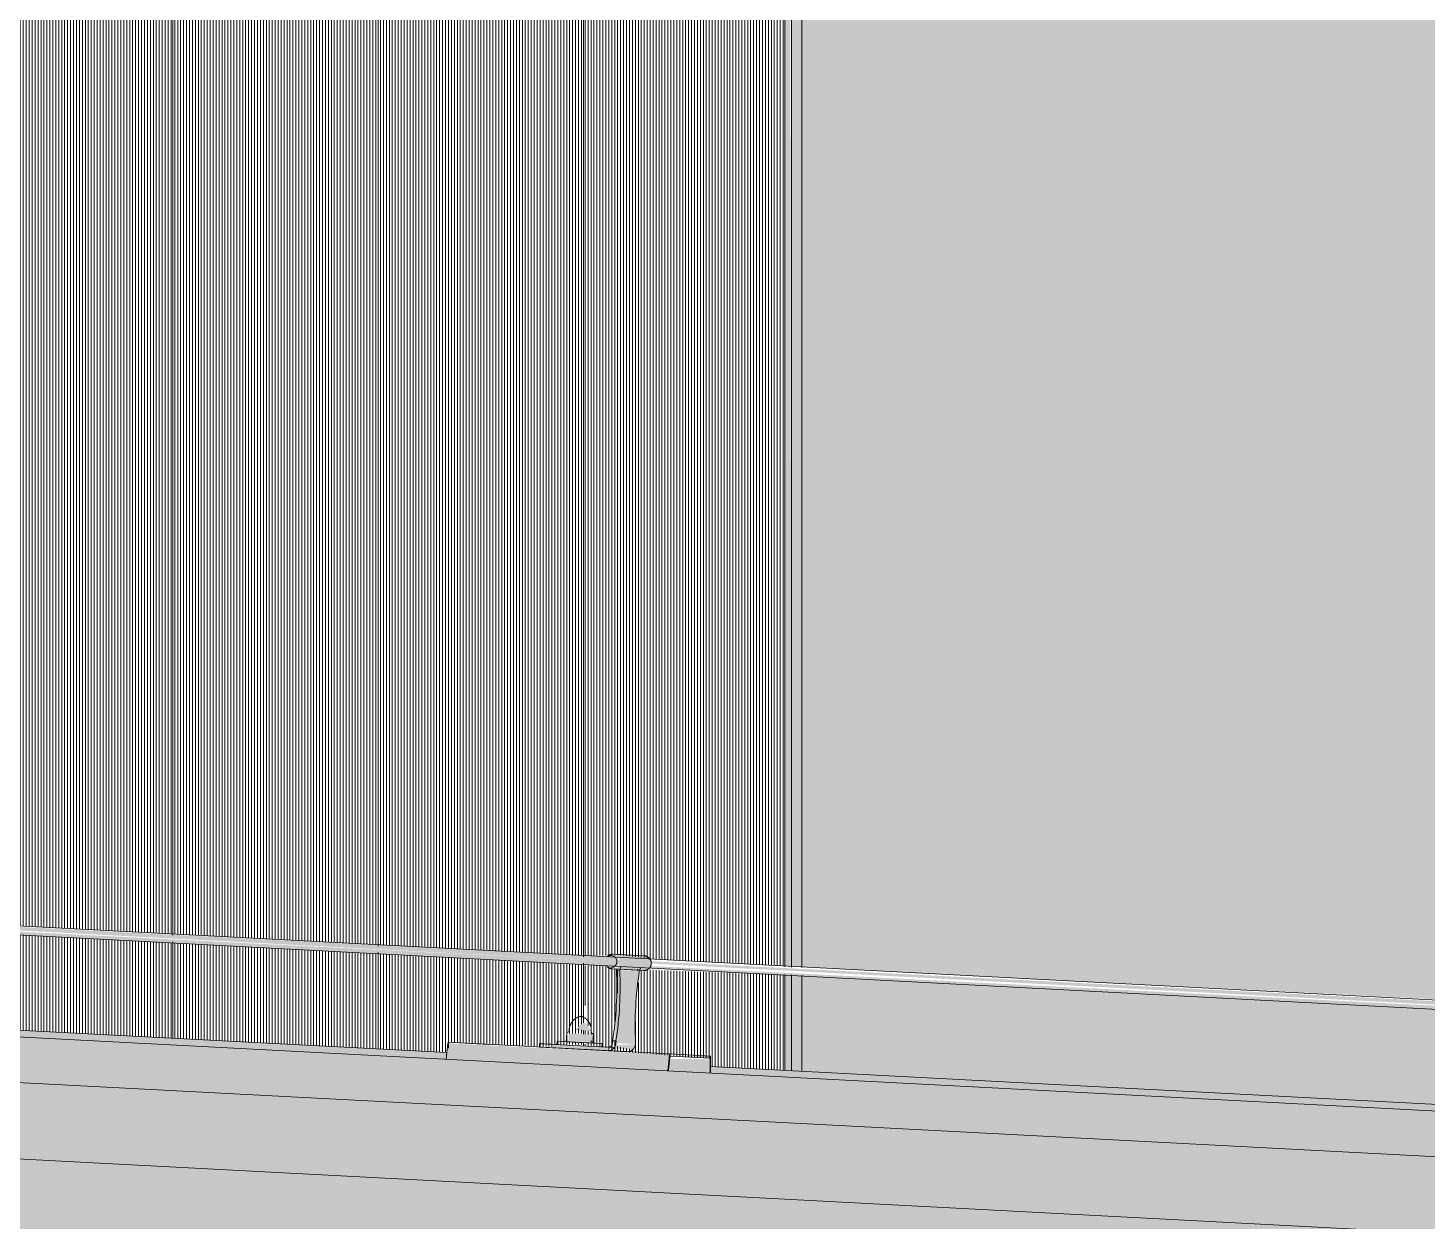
# Model space of a CAD drawing. Header units: metres. Extents: x -4613 to -4328, y -1 to 30.
# Drawn here: x -4521.418 to -4520.188, y 10.489 to 11.538 of the extents above; entities that cross this region are included whole.
import ezdxf

# ---------------------------------------------------------------- set-up
doc = ezdxf.new("R2010")
doc.units = ezdxf.units.M
for name, color, linetype, lineweight in [('A-GENM', 13, 'Continuous', 5), ('A-GLAZ-CURT', 52, 'Continuous', 5), ('A-GLAZ-CWMG', 51, 'Continuous', 5), ('A-ROOF', 132, 'Continuous', 5), ('A-ROOF-OTLN', 132, 'Continuous', 5), ('Q-SPCQ', 91, 'Continuous', 5)]:
    doc.layers.add(name, color=color, linetype=linetype, lineweight=lineweight)

# ---------------------------------------------------------------- blocks, each defined once
blk = doc.blocks.new('Generic Models 1 - Generic Models 1-392193-SOUTH WEST')
at = {"layer": 'A-GENM'}
h = blk.add_hatch(color=256, dxfattribs=at)
h.paths.add_polyline_path([(-4517.1507, 10.4415), (-4517.1507, 13.24), (-4520.488, 13.24), (-4520.7377, 12.9479), (-4520.7377, 10.7122), (-4519.6625, 10.6572), (-4519.6643, 10.6584), (-4519.6339, 10.6549), (-4519.6318, 10.6542), (-4518.4231, 10.5923), (-4518.425, 10.5935), (-4518.3945, 10.5899), (-4518.3924, 10.5893), (-4517.1842, 10.5276), (-4517.1856, 10.5285), (-4517.1552, 10.525), (-4517.1531, 10.5211), (-4517.1533, 10.5171), (-4517.1626, 10.5141), (-4517.1662, 10.4665), (-4517.1682, 10.4446), (-4517.1682, 10.4446), (-4517.1839, 10.4476), (-4517.1829, 10.4523), (-4517.184, 10.4523), (-4517.186, 10.4524), (-4517.1828, 10.4833), (-4517.1797, 10.5117), (-4517.182, 10.5153), (-4517.1889, 10.5177), (-4517.192, 10.5183), (-4518.3969, 10.5798), (-4518.402, 10.5791), (-4518.4056, 10.5315), (-4518.4069, 10.5104), (-4518.4076, 10.5095), (-4518.4233, 10.5125), (-4518.4223, 10.5172), (-4518.4234, 10.5173), (-4518.4254, 10.5174), (-4518.422, 10.5547), (-4518.4191, 10.5767), (-4518.4214, 10.5803), (-4518.4272, 10.582), (-4518.4313, 10.5833), (-4519.6363, 10.6448), (-4519.6414, 10.644), (-4519.645, 10.5964), (-4519.6463, 10.5754), (-4519.647, 10.5745), (-4519.6627, 10.5775), (-4519.6617, 10.5822), (-4519.6628, 10.5822), (-4519.6647, 10.5823), (-4519.6616, 10.6132), (-4519.6585, 10.6416), (-4519.6608, 10.6452), (-4519.6664, 10.6468), (-4519.6706, 10.6482), (-4520.7377, 10.7042), (-4520.7377, 10.6204), (-4519.8107, 10.5719), (-4519.8075, 10.5807), (-4519.5791, 10.5665), (-4519.5788, 10.5597), (-4518.5713, 10.5069), (-4518.5681, 10.5158), (-4518.3398, 10.5015), (-4518.3395, 10.4948), (-4517.3319, 10.4419), (-4517.3287, 10.4508), (-4517.1663, 10.4423)])
h.paths.add_polyline_path([(-4517.1903, 10.4437), (-4517.2386, 10.4471), (-4517.2385, 10.4492), (-4517.1902, 10.4464)])
h.paths.add_polyline_path([(-4517.2036, 10.4504), (-4517.225, 10.4515), (-4517.2246, 10.4589), (-4517.2032, 10.4578), (-4517.2036, 10.4505)])
h.paths.add_polyline_path([(-4517.2051, 10.461), (-4517.2172, 10.4637), (-4517.2084, 10.4665), (-4517.2059, 10.464)])
h.paths.add_polyline_path([(-4518.4297, 10.5086), (-4518.478, 10.512), (-4518.4779, 10.5141), (-4518.4296, 10.5114)])
h.paths.add_polyline_path([(-4518.443, 10.5153), (-4518.4644, 10.5164), (-4518.464, 10.5238), (-4518.4426, 10.5227), (-4518.443, 10.5154)])
h.paths.add_polyline_path([(-4518.4445, 10.526), (-4518.4566, 10.5286), (-4518.4478, 10.5315), (-4518.4453, 10.529)])
h.paths.add_polyline_path([(-4519.6691, 10.5736), (-4519.7174, 10.577), (-4519.7172, 10.5791), (-4519.669, 10.5763)])
h.paths.add_polyline_path([(-4519.6824, 10.5803), (-4519.7037, 10.5814), (-4519.7034, 10.5888), (-4519.682, 10.5877), (-4519.6824, 10.5804)])
h.paths.add_polyline_path([(-4519.6838, 10.5909), (-4519.696, 10.5936), (-4519.6872, 10.5964), (-4519.6847, 10.5939)])
blk = doc.blocks.new('Static Line_Sayfa_Metal Deck_Pan Mount - Up to 15 _ pitch - Max 2 Users-1848369-SOUTH WEST')
at = {"layer": 'Q-SPCQ'}
h = blk.add_hatch(color=256, dxfattribs=at)
h.paths.add_polyline_path([(-4517.1804, 10.5217), (-4517.1815, 10.5258), (-4518.3925, 10.5873), (-4518.3924, 10.5853), (-4517.1806, 10.5218)])
h.paths.add_polyline_path([(-4518.4198, 10.5867), (-4518.4209, 10.5908), (-4519.6318, 10.6522), (-4519.6318, 10.6502), (-4518.42, 10.5867)])
h.paths.add_polyline_path([(-4519.6592, 10.6517), (-4519.6602, 10.6557), (-4520.8712, 10.7172), (-4520.8712, 10.7152), (-4519.6594, 10.6517)])
h.paths.add_polyline_path([(-4520.8986, 10.7166), (-4520.8996, 10.7207), (-4522.1106, 10.7821), (-4522.1106, 10.7801), (-4520.8987, 10.7166)])
h.paths.add_polyline_path([(-4522.138, 10.7816), (-4522.1401, 10.7857), (-4523.35, 10.8471), (-4523.3499, 10.8451), (-4522.1381, 10.7816)])
h.paths.add_polyline_path([(-4523.3773, 10.8465), (-4523.3784, 10.8506), (-4524.5894, 10.912), (-4524.5893, 10.91), (-4523.3775, 10.8465)])
h.paths.add_polyline_path([(-4524.6167, 10.9115), (-4524.6178, 10.9155), (-4525.8288, 10.977), (-4525.8287, 10.975), (-4524.6169, 10.9115)])
h.paths.add_polyline_path([(-4525.8561, 10.9764), (-4525.8572, 10.9805), (-4527.0682, 11.0417), (-4527.0681, 11.0399), (-4525.8563, 10.9764)])
h.paths.add_polyline_path([(-4527.0955, 11.0414), (-4527.0966, 11.0454), (-4528.3076, 11.1067), (-4528.3075, 11.1049), (-4527.0957, 11.0414)])
h.paths.add_polyline_path([(-4528.3349, 11.1063), (-4528.3359, 11.1104), (-4529.5469, 11.1718), (-4529.5469, 11.1698), (-4528.3351, 11.1063)])
h.paths.add_polyline_path([(-4529.5743, 11.1713), (-4529.5753, 11.1753), (-4530.7863, 11.2368), (-4530.7863, 11.2348), (-4529.5744, 11.1713)])
h = blk.add_hatch(color=256, dxfattribs=at)
h.paths.add_polyline_path([(-4517.1819, 10.5178), (-4517.1805, 10.5207), (-4517.1806, 10.5218), (-4518.3927, 10.5832), (-4518.3927, 10.5813), (-4517.1862, 10.518)])
h.paths.add_polyline_path([(-4518.4213, 10.5828), (-4518.4199, 10.5857), (-4518.42, 10.5867), (-4519.6321, 10.6481), (-4519.6321, 10.6462), (-4518.4256, 10.583)])
h.paths.add_polyline_path([(-4519.6607, 10.6477), (-4519.6592, 10.6506), (-4519.6594, 10.6517), (-4520.8715, 10.713), (-4520.8715, 10.7112), (-4519.665, 10.648)])
h.paths.add_polyline_path([(-4520.9, 10.7127), (-4520.8986, 10.7156), (-4520.8987, 10.7166), (-4522.1108, 10.7778), (-4522.1109, 10.7761), (-4520.9044, 10.7129)])
h.paths.add_polyline_path([(-4522.1394, 10.7776), (-4522.138, 10.7805), (-4522.1401, 10.7817), (-4523.3502, 10.8431), (-4523.3503, 10.8411), (-4522.1401, 10.7777)])
h.paths.add_polyline_path([(-4523.3788, 10.8426), (-4523.3774, 10.8455), (-4523.3775, 10.8465), (-4524.5896, 10.908), (-4524.5897, 10.906), (-4523.3832, 10.8428)])
h.paths.add_polyline_path([(-4524.6182, 10.9075), (-4524.6168, 10.9109), (-4524.6169, 10.9115), (-4525.829, 10.973), (-4525.829, 10.971), (-4524.6226, 10.9078)])
h.paths.add_polyline_path([(-4525.8576, 10.9725), (-4525.8562, 10.9758), (-4525.8563, 10.9764), (-4527.0684, 11.0379), (-4527.0684, 11.0359), (-4525.8619, 10.9727)])
h.paths.add_polyline_path([(-4527.097, 11.0374), (-4527.0955, 11.0406), (-4527.0957, 11.0414), (-4528.3078, 11.1029), (-4528.3078, 11.1009), (-4527.1013, 11.0377)])
h.paths.add_polyline_path([(-4528.3364, 11.1024), (-4528.3349, 11.1055), (-4528.3351, 11.1063), (-4529.5471, 11.1679), (-4529.5472, 11.1659), (-4528.3407, 11.1026)])
h.paths.add_polyline_path([(-4529.5758, 11.1673), (-4529.5743, 11.1703), (-4529.5744, 11.1713), (-4530.7865, 11.2328), (-4530.7866, 11.2308), (-4529.5801, 11.1676)])
h = blk.add_hatch(color=256, dxfattribs=at)
h.paths.add_polyline_path([(-4520.9022, 10.7116), (-4520.9044, 10.7129), (-4520.9044, 10.7117)])
h.paths.add_polyline_path([(-4520.8996, 10.7207), (-4520.9052, 10.7222), (-4520.9037, 10.7209)])
for points in [[(-4520.8772, 10.709), (-4520.8715, 10.7119), (-4520.8712, 10.7184), (-4520.8765, 10.722), (-4520.9037, 10.7234), (-4520.8984, 10.7198), (-4520.8987, 10.7134), (-4520.9012, 10.7102), (-4520.8795, 10.7091)], [(-4520.9012, 10.6471), (-4520.8979, 10.6827), (-4520.8983, 10.7091), (-4520.9009, 10.7082), (-4520.9013, 10.6736), (-4520.9022, 10.6472)], [(-4520.8841, 10.6442), (-4520.8827, 10.6932), (-4520.8807, 10.7093), (-4520.8979, 10.7093), (-4520.8993, 10.6621), (-4520.901, 10.6451)], [(-4520.8807, 10.7093), (-4520.8827, 10.7105), (-4520.8827, 10.7094)], [(-4520.9232, 10.6559), (-4520.9268, 10.6616), (-4520.9294, 10.6633), (-4520.9345, 10.6599), (-4520.9346, 10.6589), (-4520.9392, 10.6567), (-4520.9298, 10.6562)], [(-4520.8556, 10.6207), (-4520.8541, 10.6349), (-4521.0491, 10.6451), (-4521.0507, 10.6309), (-4520.8722, 10.6216)], [(-4520.9218, 10.6452), (-4520.9214, 10.6526), (-4520.9427, 10.6537), (-4520.9431, 10.6463), (-4520.924, 10.6453)], [(-4520.9085, 10.6385), (-4520.9084, 10.6415), (-4520.9566, 10.644), (-4520.9568, 10.641)], [(-4520.8864, 10.6394), (-4520.8841, 10.6442), (-4520.9016, 10.6434), (-4520.9036, 10.6403)], [(-4520.8541, 10.6349), (-4520.8539, 10.6356), (-4520.8743, 10.636)], [(-4520.8187, 10.6318), (-4520.8182, 10.6338), (-4520.8536, 10.6336)], [(-4520.8185, 10.6188), (-4520.8185, 10.631), (-4520.8545, 10.6313), (-4520.8541, 10.6206), (-4520.8185, 10.6188)], [(-4520.8185, 10.631), (-4520.8205, 10.6318), (-4520.8185, 10.631)]]:
    blk.add_hatch(color=256, dxfattribs=at).paths.add_polyline_path(points)
for p, q in [((-4517.1719, 10.5253), (-4530.8055, 11.2398)), ((-4530.806, 11.2318), (-4517.1723, 10.5173)), ((-4520.8765, 10.722), (-4520.9037, 10.7234)), ((-4520.9044, 10.7104), (-4520.8772, 10.709)), ((-4520.9008, 10.7104), (-4520.9009, 10.7092)), ((-4520.9009, 10.7092), (-4520.898, 10.7091)), ((-4520.898, 10.7091), (-4520.8979, 10.7102)), ((-4520.8979, 10.7102), (-4520.8966, 10.7122)), ((-4520.8807, 10.7093), (-4520.8979, 10.7102)), ((-4520.8807, 10.7093), (-4520.8808, 10.7082)), ((-4520.8795, 10.7113), (-4520.8807, 10.7093)), ((-4520.9424, 10.6569), (-4520.9424, 10.6559)), ((-4521.0507, 10.6309), (-4521.0491, 10.6451)), ((-4520.8538, 10.6357), (-4521.0489, 10.6459)), ((-4521.0489, 10.6459), (-4521.0133, 10.644)), ((-4520.9684, 10.6447), (-4520.9685, 10.6417)), ((-4520.9566, 10.644), (-4520.9684, 10.6447)), ((-4520.9573, 10.6441), (-4520.968, 10.6446)), ((-4520.9531, 10.6469), (-4520.9533, 10.6439)), ((-4520.9531, 10.6469), (-4520.9139, 10.6448)), ((-4520.9526, 10.6468), (-4520.9439, 10.6464)), ((-4520.9446, 10.6538), (-4520.945, 10.6464)), ((-4520.945, 10.6464), (-4520.9218, 10.6452)), ((-4520.9429, 10.6552), (-4520.9441, 10.6545)), ((-4520.9231, 10.6549), (-4520.923, 10.6559)), ((-4520.9215, 10.6534), (-4520.9227, 10.6541)), ((-4520.9215, 10.6452), (-4520.9211, 10.6526)), ((-4520.9209, 10.6452), (-4520.9134, 10.6448)), ((-4520.9136, 10.6418), (-4520.9134, 10.6448)), ((-4520.9041, 10.6473), (-4520.9042, 10.6453)), ((-4520.9012, 10.6471), (-4520.9041, 10.6473)), ((-4520.9013, 10.6451), (-4520.9012, 10.6471)), ((-4520.884, 10.6462), (-4520.8841, 10.6442)), ((-4520.9685, 10.6417), (-4520.9568, 10.641)), ((-4520.9575, 10.6411), (-4520.9682, 10.6416)), ((-4520.9568, 10.641), (-4520.9085, 10.6385)), ((-4520.9084, 10.6415), (-4520.9566, 10.644)), ((-4520.9085, 10.6385), (-4520.8913, 10.6376)), ((-4520.8913, 10.6376), (-4520.9085, 10.6385)), ((-4520.9084, 10.6415), (-4520.9028, 10.6412)), ((-4520.8541, 10.6349), (-4520.8556, 10.6207)), ((-4520.8552, 10.6207), (-4520.8539, 10.6329)), ((-4520.8182, 10.6338), (-4520.8538, 10.6357)), ((-4520.8536, 10.6336), (-4520.8187, 10.6318)), ((-4520.818, 10.6188), (-4520.8181, 10.633)), ((-4520.8185, 10.631), (-4520.8185, 10.6188))]:
    blk.add_line(p, q, dxfattribs=at)
at = {"layer": 'Q-SPCQ', "flags": 128}
for points in [[(-4520.9037, 10.7234), (-4520.904, 10.7234), (-4520.9043, 10.7234), (-4520.9045, 10.7234), (-4520.9048, 10.7234), (-4520.9051, 10.7233), (-4520.9053, 10.7233), (-4520.9056, 10.7232), (-4520.9059, 10.7231), (-4520.9061, 10.7231), (-4520.9064, 10.723), (-4520.9066, 10.7229), (-4520.9069, 10.7228), (-4520.9071, 10.7226), (-4520.9074, 10.7225), (-4520.9076, 10.7224), (-4520.9078, 10.7222), (-4520.908, 10.7221), (-4520.9082, 10.7219), (-4520.9084, 10.7218), (-4520.9086, 10.7216)], [(-4520.8772, 10.709), (-4520.8769, 10.709), (-4520.8766, 10.709), (-4520.8763, 10.709), (-4520.8761, 10.709), (-4520.8758, 10.709), (-4520.8755, 10.7091), (-4520.8753, 10.7091), (-4520.875, 10.7092), (-4520.8748, 10.7093), (-4520.8745, 10.7094), (-4520.8742, 10.7095), (-4520.874, 10.7096), (-4520.8738, 10.7097), (-4520.8735, 10.7098), (-4520.8733, 10.71), (-4520.8731, 10.7101), (-4520.8729, 10.7103), (-4520.8727, 10.7104), (-4520.8725, 10.7106), (-4520.8723, 10.7108), (-4520.8721, 10.711), (-4520.8719, 10.7111), (-4520.8717, 10.7113), (-4520.8716, 10.7115), (-4520.8714, 10.7118), (-4520.8713, 10.712), (-4520.8711, 10.7122), (-4520.871, 10.7124), (-4520.8709, 10.7126), (-4520.8708, 10.7129), (-4520.8707, 10.7131), (-4520.8706, 10.7133), (-4520.8705, 10.7136), (-4520.8705, 10.7138), (-4520.8704, 10.7141), (-4520.8703, 10.7143), (-4520.8703, 10.7146), (-4520.8703, 10.7148), (-4520.8703, 10.7151), (-4520.8702, 10.7153), (-4520.8702, 10.7156), (-4520.8703, 10.7158), (-4520.8703, 10.7161), (-4520.8703, 10.7163), (-4520.8703, 10.7166), (-4520.8704, 10.7168), (-4520.8704, 10.717), (-4520.8705, 10.7173), (-4520.8706, 10.7175), (-4520.8707, 10.7178), (-4520.8708, 10.718), (-4520.8709, 10.7182), (-4520.871, 10.7185), (-4520.8711, 10.7187), (-4520.8712, 10.7189), (-4520.8714, 10.7191), (-4520.8715, 10.7193), (-4520.8717, 10.7195), (-4520.8719, 10.7197), (-4520.8721, 10.7199), (-4520.8722, 10.7201), (-4520.8724, 10.7203), (-4520.8726, 10.7205), (-4520.8728, 10.7206), (-4520.8731, 10.7208), (-4520.8733, 10.7209), (-4520.8735, 10.7211), (-4520.8737, 10.7212), (-4520.874, 10.7213), (-4520.8742, 10.7214), (-4520.8745, 10.7215), (-4520.8747, 10.7216), (-4520.875, 10.7217), (-4520.8753, 10.7218), (-4520.8755, 10.7218), (-4520.8758, 10.7219), (-4520.8761, 10.7219), (-4520.8763, 10.7219), (-4520.8765, 10.722)], [(-4520.909, 10.7126), (-4520.9088, 10.7124), (-4520.9086, 10.7122), (-4520.9085, 10.7121), (-4520.9083, 10.7119), (-4520.908, 10.7117), (-4520.9078, 10.7116), (-4520.9076, 10.7114), (-4520.9074, 10.7113), (-4520.9071, 10.7112), (-4520.9069, 10.711), (-4520.9067, 10.7109), (-4520.9064, 10.7108), (-4520.9061, 10.7107), (-4520.9059, 10.7106), (-4520.9056, 10.7106), (-4520.9054, 10.7105), (-4520.9051, 10.7105), (-4520.9048, 10.7104), (-4520.9045, 10.7104), (-4520.9044, 10.7104)], [(-4520.9424, 10.6569), (-4520.9423, 10.6574), (-4520.9423, 10.6579), (-4520.9422, 10.6584), (-4520.9421, 10.6589), (-4520.942, 10.6594), (-4520.9419, 10.6599), (-4520.9417, 10.6604), (-4520.9415, 10.6609), (-4520.9413, 10.6614), (-4520.9411, 10.6618), (-4520.9409, 10.6623), (-4520.9406, 10.6627), (-4520.9404, 10.6632), (-4520.9401, 10.6636), (-4520.9398, 10.664), (-4520.9395, 10.6644), (-4520.9391, 10.6648), (-4520.9388, 10.6652), (-4520.9384, 10.6655), (-4520.938, 10.6659), (-4520.9376, 10.6662), (-4520.9372, 10.6665), (-4520.9368, 10.6668), (-4520.9364, 10.6671), (-4520.9359, 10.6673), (-4520.9355, 10.6676), (-4520.935, 10.6678), (-4520.9346, 10.668), (-4520.9341, 10.6682), (-4520.9336, 10.6684), (-4520.9331, 10.6685), (-4520.9326, 10.6687), (-4520.9321, 10.6688), (-4520.932, 10.6688)], [(-4520.932, 10.6688), (-4520.9316, 10.6686), (-4520.9311, 10.6685), (-4520.9306, 10.6683), (-4520.9301, 10.668), (-4520.9297, 10.6678), (-4520.9292, 10.6675), (-4520.9288, 10.6673), (-4520.9284, 10.667), (-4520.928, 10.6667), (-4520.9276, 10.6664), (-4520.9272, 10.666), (-4520.9268, 10.6657), (-4520.9265, 10.6653), (-4520.9261, 10.6649), (-4520.9258, 10.6645), (-4520.9255, 10.6641), (-4520.9252, 10.6637), (-4520.9249, 10.6633), (-4520.9246, 10.6628), (-4520.9244, 10.6624), (-4520.9242, 10.6619), (-4520.924, 10.6615), (-4520.9238, 10.661), (-4520.9236, 10.6605), (-4520.9235, 10.66), (-4520.9233, 10.6595), (-4520.9232, 10.659), (-4520.9231, 10.6585), (-4520.9231, 10.658), (-4520.923, 10.6575), (-4520.923, 10.657), (-4520.923, 10.6565), (-4520.923, 10.656), (-4520.923, 10.6559)], [(-4520.9446, 10.6538), (-4520.9446, 10.6539), (-4520.9446, 10.6539), (-4520.9446, 10.6539), (-4520.9446, 10.654), (-4520.9446, 10.654), (-4520.9446, 10.654), (-4520.9446, 10.6541), (-4520.9445, 10.6541), (-4520.9445, 10.6541), (-4520.9445, 10.6542), (-4520.9445, 10.6542), (-4520.9445, 10.6542), (-4520.9445, 10.6542), (-4520.9444, 10.6543), (-4520.9444, 10.6543), (-4520.9444, 10.6543), (-4520.9444, 10.6544), (-4520.9444, 10.6544), (-4520.9443, 10.6544), (-4520.9443, 10.6544), (-4520.9443, 10.6544), (-4520.9443, 10.6545), (-4520.9442, 10.6545), (-4520.9442, 10.6545), (-4520.9442, 10.6545), (-4520.9441, 10.6545)], [(-4520.9429, 10.6552), (-4520.9429, 10.6552), (-4520.9428, 10.6552), (-4520.9428, 10.6552), (-4520.9428, 10.6552), (-4520.9427, 10.6553), (-4520.9427, 10.6553), (-4520.9427, 10.6553), (-4520.9427, 10.6553), (-4520.9427, 10.6554), (-4520.9426, 10.6554), (-4520.9426, 10.6554), (-4520.9426, 10.6554), (-4520.9426, 10.6555), (-4520.9426, 10.6555), (-4520.9425, 10.6555), (-4520.9425, 10.6555), (-4520.9425, 10.6556), (-4520.9425, 10.6556), (-4520.9425, 10.6556), (-4520.9425, 10.6557), (-4520.9425, 10.6557), (-4520.9425, 10.6557), (-4520.9424, 10.6558), (-4520.9424, 10.6558), (-4520.9424, 10.6558), (-4520.9424, 10.6559)], [(-4520.9231, 10.6549), (-4520.9231, 10.6548), (-4520.9231, 10.6548), (-4520.9231, 10.6548), (-4520.9231, 10.6547), (-4520.9231, 10.6547), (-4520.923, 10.6547), (-4520.923, 10.6546), (-4520.923, 10.6546), (-4520.923, 10.6546), (-4520.923, 10.6545), (-4520.923, 10.6545), (-4520.923, 10.6545), (-4520.923, 10.6544), (-4520.923, 10.6544), (-4520.9229, 10.6544), (-4520.9229, 10.6544), (-4520.9229, 10.6543), (-4520.9229, 10.6543), (-4520.9229, 10.6543), (-4520.9228, 10.6543), (-4520.9228, 10.6542), (-4520.9228, 10.6542), (-4520.9228, 10.6542), (-4520.9227, 10.6542), (-4520.9227, 10.6541), (-4520.9227, 10.6541)], [(-4520.9215, 10.6534), (-4520.9215, 10.6533), (-4520.9214, 10.6533), (-4520.9214, 10.6533), (-4520.9214, 10.6533), (-4520.9214, 10.6532), (-4520.9213, 10.6532), (-4520.9213, 10.6532), (-4520.9213, 10.6532), (-4520.9213, 10.6531), (-4520.9213, 10.6531), (-4520.9212, 10.6531), (-4520.9212, 10.6531), (-4520.9212, 10.653), (-4520.9212, 10.653), (-4520.9212, 10.653), (-4520.9212, 10.6529), (-4520.9212, 10.6529), (-4520.9212, 10.6529), (-4520.9211, 10.6529), (-4520.9211, 10.6528), (-4520.9211, 10.6528), (-4520.9211, 10.6528), (-4520.9211, 10.6527), (-4520.9211, 10.6527), (-4520.9211, 10.6527), (-4520.9211, 10.6526)]]:
    blk.add_lwpolyline(points, dxfattribs=at)
at = {"layer": 'Q-SPCQ'}
for centre, major_axis, ratio, start_param, end_param in [((-4520.9055, 10.717), (0.00027, 0.00521), 0.976597, 0, 0.704278), ((-4520.9055, 10.717), (0.00027, 0.00521), 0.976597, 5.235988, 6.283185), ((-4520.9055, 10.717), (0.00027, 0.00521), 0.976597, 4.265594, 5.159184), ((-4520.9055, 10.717), (0.00027, 0.00521), 0.976597, 3.141593, 4.18879), ((-4520.916, 10.679), (0.0037, 0.0699), 0.215077, 4.253606, 5.171172), ((-4520.9131, 10.6788), (0.0037, 0.0699), 0.215077, 4.253606, 5.171172), ((-4520.8689, 10.6765), (0.0037, 0.0699), 0.215077, 1.112013, 2.029579), ((-4520.8754, 10.7154), (0.00027, 0.00521), 0.976597, 4.265961, 5.158817), ((-4521.0489, 10.6449), (0.000052, 0.000999), 0.215077, 0, 1.318637), ((-4520.9081, 10.6455), (0.00037, 0.00699), 0.976597, 3.141593, 4.712389), ((-4520.9081, 10.6455), (0.00021, 0.00399), 0.976597, 3.141593, 4.712389), ((-4521.0133, 10.643), (0.000052, 0.000999), 0.215077, 5.84364, 6.283185), ((-4520.891, 10.6446), (0.00037, 0.00699), 0.976597, 3.141593, 4.712389), ((-4520.8539, 10.6347), (0.000052, 0.000999), 0.215077, 0, 1.318637), ((-4520.8537, 10.6326), (0.000052, 0.000999), 0.215077, 0, 1.318637), ((-4520.8183, 10.6328), (0.000052, 0.000999), 0.215077, 4.964548, 6.063412), ((-4520.8187, 10.6308), (0.000052, 0.000999), 0.215077, 4.964548, 6.063412)]:
    blk.add_ellipse(centre, major_axis=major_axis, ratio=ratio, start_param=start_param, end_param=end_param, dxfattribs=at)
blk = doc.blocks.new('Roof Gutters3 - Roof Gutters-1885272-SOUTH WEST')
at = {"layer": 'A-ROOF'}
h = blk.add_hatch(color=256, dxfattribs=at)
h.paths.add_polyline_path([(-4499.5302, 9.5006), (-4499.5301, 9.509), (-4515.8308, 10.3633), (-4515.829, 10.3573), (-4499.6418, 9.509), (-4499.6425, 9.5065), (-4499.6022, 9.5044)])
h.paths.add_polyline_path([(-4515.9507, 10.3637), (-4515.9547, 10.3698), (-4515.9761, 10.3709), (-4515.9785, 10.3651), (-4515.9525, 10.3638)])
h.paths.add_polyline_path([(-4516.1002, 10.3715), (-4516.0978, 10.3773), (-4517.1003, 10.4298), (-4517.1002, 10.4239), (-4516.1121, 10.3721)])
h.paths.add_polyline_path([(-4517.3325, 10.4361), (-4517.3319, 10.4419), (-4518.3397, 10.4948), (-4518.3396, 10.4889), (-4517.3362, 10.4363)])
h.paths.add_polyline_path([(-4518.5719, 10.501), (-4518.5728, 10.507), (-4519.5791, 10.5597), (-4519.579, 10.5538), (-4518.5728, 10.5011)])
h.paths.add_polyline_path([(-4519.8113, 10.566), (-4519.8107, 10.5719), (-4520.8185, 10.6247), (-4520.8184, 10.6188), (-4519.815, 10.5662)])
h.paths.add_polyline_path([(-4521.0507, 10.6309), (-4521.05, 10.6368), (-4522.0579, 10.6896), (-4522.0577, 10.6837), (-4521.0544, 10.6311)])
h.paths.add_polyline_path([(-4522.2901, 10.6959), (-4522.2894, 10.7018), (-4523.2973, 10.7546), (-4523.2971, 10.7487), (-4522.2937, 10.6961)])
h.paths.add_polyline_path([(-4523.5294, 10.7609), (-4523.5288, 10.7667), (-4524.5366, 10.8195), (-4524.5365, 10.8136), (-4523.5331, 10.761)])
h.paths.add_polyline_path([(-4524.7688, 10.8258), (-4524.7682, 10.8317), (-4525.776, 10.8845), (-4525.7759, 10.8786), (-4524.7725, 10.826)])
h.paths.add_polyline_path([(-4526.0082, 10.8908), (-4526.0076, 10.8966), (-4527.0154, 10.9494), (-4527.0153, 10.9435), (-4526.0119, 10.891)])
h.paths.add_polyline_path([(-4527.2476, 10.9557), (-4527.247, 10.9616), (-4528.2548, 11.0144), (-4528.2547, 11.0085), (-4527.2513, 10.9559)])
h.paths.add_polyline_path([(-4528.487, 11.0207), (-4528.4864, 11.0265), (-4529.4942, 11.0793), (-4529.4941, 11.0734), (-4528.4907, 11.0209)])
h.paths.add_polyline_path([(-4529.7264, 11.0856), (-4529.7257, 11.0915), (-4530.7336, 11.1443), (-4530.7334, 11.1384), (-4529.7301, 11.0858)])
h.paths.add_polyline_path([(-4530.9658, 11.1506), (-4530.9651, 11.1564), (-4531.2477, 11.1712), (-4531.2477, 11.1654), (-4530.9694, 11.1508)])
for p, q in [((-4522.0579, 10.6896), (-4521.05, 10.6368)), ((-4520.8185, 10.6247), (-4519.8107, 10.5719))]:
    blk.add_line(p, q, dxfattribs=at)
blk = doc.blocks.new('System Panel - Danpalon - Multicell - 16mm thk - Light grey-3472600-SOUTH WEST')
at = {"layer": 'A-GLAZ-CURT'}
h = blk.add_hatch(dxfattribs=at)
h.set_pattern_fill('FP_34', color=256, style=0, pattern_type=2)
h.set_pattern_definition([(90, (-4521.381, 9.462), (-0.0026, 2e-19), [])])
h.paths.add_polyline_path([(-4521.2911, 10.6494), (-4521.2911, 10.7332), (-4521.4717, 10.7426), (-4521.4717, 10.6589), (-4521.3346, 10.6517)])
h.paths.add_polyline_path([(-4521.2911, 10.7412), (-4521.2911, 12.3005), (-4521.4717, 12.0892), (-4521.4717, 10.7506), (-4521.3346, 10.7435)])
for p, q in [((-4521.2911, 10.74), (-4521.2911, 12.3005)), ((-4521.2911, 10.6494), (-4521.2911, 10.7343))]:
    blk.add_line(p, q, dxfattribs=at)
blk = doc.blocks.new('System Panel - Danpalon - Multicell - 16mm thk - Light grey-3472601-SOUTH WEST')
at = {"layer": 'A-GLAZ-CURT'}
h = blk.add_hatch(dxfattribs=at)
h.set_pattern_fill('FP_35', color=256, style=0, pattern_type=2)
h.set_pattern_definition([(90, (-4521.201, 9.568), (-0.0026, 2e-19), [])])
h.paths.add_polyline_path([(-4521.1105, 10.64), (-4521.1105, 10.7237), (-4521.2911, 10.7332), (-4521.2911, 10.6494)])
h.paths.add_polyline_path([(-4521.1105, 10.7317), (-4521.1105, 12.5118), (-4521.2911, 12.3005), (-4521.2911, 10.7412)])
for p, q in [((-4521.1105, 10.7305), (-4521.1105, 12.5118)), ((-4521.2911, 12.3005), (-4521.2911, 10.74)), ((-4521.2911, 10.7343), (-4521.2911, 10.6494)), ((-4521.1105, 10.64), (-4521.1105, 10.7249))]:
    blk.add_line(p, q, dxfattribs=at)
blk = doc.blocks.new('System Panel - Danpalon - Multicell - 16mm thk - Light grey-3472602-SOUTH WEST')
at = {"layer": 'A-GLAZ-CURT'}
h = blk.add_hatch(dxfattribs=at)
h.set_pattern_fill('FP_36', color=256, style=0, pattern_type=2)
h.set_pattern_definition([(90, (-4521.02, 9.675), (-0.0026, 2e-19), [])])
h.paths.add_polyline_path([(-4521.05, 10.6368), (-4521.0468, 10.6457), (-4520.9567, 10.6419), (-4520.9566, 10.644), (-4520.9299, 10.644), (-4520.9304, 10.6457), (-4520.9431, 10.6463), (-4520.9427, 10.6537), (-4520.9299, 10.6537), (-4520.9299, 10.6562), (-4520.9354, 10.6585), (-4520.9299, 10.6633), (-4520.9299, 10.7142), (-4521.1105, 10.7237), (-4521.1105, 10.64), (-4521.0544, 10.637)])
h.paths.add_polyline_path([(-4520.9299, 10.7222), (-4520.9299, 12.723), (-4521.1105, 12.5118), (-4521.1105, 10.7317), (-4521.1044, 10.7314)])
for p, q in [((-4520.9299, 10.7211), (-4520.9299, 12.723)), ((-4521.1105, 12.5118), (-4521.1105, 10.7305)), ((-4521.1105, 10.7249), (-4521.1105, 10.64)), ((-4520.9299, 10.6631), (-4520.9299, 10.7154)), ((-4520.9299, 10.6531), (-4520.9299, 10.6563)), ((-4520.9299, 10.6426), (-4520.9299, 10.6456))]:
    blk.add_line(p, q, dxfattribs=at)
blk = doc.blocks.new('System Panel - Danpalon - Multicell - 16mm thk - Light grey-3374115-SOUTH WEST')
at = {"layer": 'A-GLAZ-CURT'}
h = blk.add_hatch(dxfattribs=at)
h.set_pattern_fill('FP_37', color=256, style=0, pattern_type=2)
h.set_pattern_definition([(90, (-4520.84, 9.781), (-0.0026, 2e-19), [])])
h.paths.add_polyline_path([(-4520.7528, 10.6212), (-4520.7528, 10.705), (-4520.8757, 10.7097), (-4520.8808, 10.709), (-4520.8844, 10.6614), (-4520.8856, 10.6403), (-4520.8864, 10.6394), (-4520.9021, 10.6425), (-4520.9011, 10.6471), (-4520.9022, 10.6472), (-4520.9041, 10.6473), (-4520.901, 10.6782), (-4520.8979, 10.7066), (-4520.9002, 10.7102), (-4520.9058, 10.7118), (-4520.91, 10.7132), (-4520.9299, 10.7134), (-4520.9277, 10.6621), (-4520.9241, 10.6589), (-4520.9244, 10.656), (-4520.9299, 10.6562), (-4520.9299, 10.6531), (-4520.9214, 10.6526), (-4520.924, 10.6453), (-4520.9299, 10.644), (-4520.9299, 10.6426), (-4520.9084, 10.6413), (-4520.9085, 10.6385), (-4520.8185, 10.6316), (-4520.8182, 10.6247)])
h.paths.add_polyline_path([(-4520.7528, 10.713), (-4520.7528, 12.9302), (-4520.9299, 12.723), (-4520.9299, 10.7222), (-4520.9019, 10.7222), (-4520.9037, 10.7234), (-4520.8733, 10.7198), (-4520.8712, 10.7192), (-4520.7602, 10.7134)])
for p, q in [((-4520.9299, 12.723), (-4520.9299, 10.7211)), ((-4520.9299, 10.7154), (-4520.9299, 10.6631)), ((-4520.9299, 10.6563), (-4520.9299, 10.6531)), ((-4520.9299, 10.6456), (-4520.9299, 10.6426))]:
    blk.add_line(p, q, dxfattribs=at)
blk = doc.blocks.new('Rectangular Mullion - Frame_Framed Facade_Danpal_DPANMF BT2-3374116-SOUTH WEST')
at = {"layer": 'A-GLAZ-CWMG'}
h = blk.add_hatch(color=256, dxfattribs=at)
h.paths.add_polyline_path([(-4520.7377, 10.6204), (-4520.7377, 10.7042), (-4520.747, 10.7047), (-4520.747, 10.6209)])
h.paths.add_polyline_path([(-4520.7377, 10.7122), (-4520.7377, 12.9479), (-4520.747, 12.937), (-4520.747, 10.7127)])
h = blk.add_hatch(color=256, dxfattribs=at)
h.paths.add_polyline_path([(-4520.747, 10.6209), (-4520.747, 10.7047), (-4520.7528, 10.705), (-4520.7528, 10.6212)])
h.paths.add_polyline_path([(-4520.747, 10.7127), (-4520.7493, 12.9343), (-4520.7528, 12.9302), (-4520.7528, 10.713)])
for p, q in [((-4520.7377, 12.9479), (-4520.7377, 10.7116)), ((-4520.747, 12.937), (-4520.747, 10.7121)), ((-4520.7528, 12.9302), (-4520.7528, 10.7124)), ((-4520.7528, 10.7055), (-4520.7528, 10.6212)), ((-4520.747, 10.7052), (-4520.747, 10.6209)), ((-4520.7377, 10.7047), (-4520.7377, 10.6204))]:
    blk.add_line(p, q, dxfattribs=at)

msp = doc.modelspace()

# ---------------------------------------------------------------- hatches: boundary and pattern name
at = {"layer": 'A-ROOF'}
msp.add_hatch(color=256, dxfattribs=at).paths.add_polyline_path([(-4499.5301, 9.463), (-4499.5302, 9.5006), (-4499.6446, 9.5066), (-4499.6418, 9.509), (-4531.225, 11.1642), (-4531.225, 11.1241), (-4499.5476, 9.464)])
h = msp.add_hatch(color=256, dxfattribs=at)
h.paths.add_polyline_path([(-4499.5476, 9.0935), (-4499.5476, 9.1095), (-4499.6055, 9.1115), (-4501.4525, 9.2101), (-4501.4525, 9.1933), (-4499.5537, 9.0938)])
h.paths.add_polyline_path([(-4501.664, 9.2044), (-4501.664, 9.2214), (-4504.7409, 9.3856), (-4504.7409, 9.3656), (-4501.7723, 9.21)])
h.paths.add_polyline_path([(-4499.5476, 9.2937), (-4499.5476, 9.3578), (-4499.5301, 9.3569), (-4499.5301, 9.463), (-4531.225, 11.1241), (-4531.225, 10.7536), (-4530.3009, 10.7052), (-4530.3009, 10.75), (-4531.1765, 10.7987), (-4531.1735, 10.9948), (-4499.565, 9.3075), (-4499.564, 9.2946), (-4499.5537, 9.294)])
h.paths.add_polyline_path([(-4504.9524, 9.3767), (-4504.9524, 9.3969), (-4506.6164, 9.4857), (-4506.6164, 9.4639), (-4504.9943, 9.3789)])
h.paths.add_polyline_path([(-4506.8279, 9.475), (-4506.8279, 9.497), (-4510.5103, 9.6936), (-4510.5103, 9.668), (-4506.8355, 9.4754)])
h.paths.add_polyline_path([(-4510.7218, 9.6791), (-4510.7218, 9.7049), (-4512.2154, 9.7846), (-4512.2154, 9.7573), (-4510.7479, 9.6804)])
h.paths.add_polyline_path([(-4512.4269, 9.7684), (-4512.4269, 9.7959), (-4513.9627, 9.8779), (-4513.9627, 9.8489), (-4512.5891, 9.7769)])
h.paths.add_polyline_path([(-4514.1742, 9.86), (-4514.1742, 9.8891), (-4517.3994, 10.0613), (-4517.3994, 10.029), (-4514.2001, 9.8614)])
h.paths.add_polyline_path([(-4517.6109, 10.0401), (-4517.6109, 10.0726), (-4520.8945, 10.2479), (-4520.8945, 10.2122), (-4517.6522, 10.0423)])
h.paths.add_polyline_path([(-4521.106, 10.2233), (-4521.106, 10.2592), (-4524.1054, 10.4193), (-4524.1054, 10.3805), (-4521.3346, 10.2353)])
h.paths.add_polyline_path([(-4524.3169, 10.3916), (-4524.3169, 10.4306), (-4527.2244, 10.5858), (-4527.2244, 10.5439), (-4524.3264, 10.3921)])
h.paths.add_polyline_path([(-4527.4359, 10.555), (-4527.4359, 10.597), (-4530.0894, 10.7387), (-4530.0894, 10.6941), (-4527.5485, 10.5609)])
at = {"layer": 'A-ROOF-OTLN'}
h = msp.add_hatch(color=256, dxfattribs=at)
h.paths.add_polyline_path([(-4499.5476, 9.0935), (-4499.5476, 9.1095), (-4499.6055, 9.1115), (-4501.4525, 9.2101), (-4501.4525, 9.1933), (-4499.5537, 9.0938)])
h.paths.add_polyline_path([(-4501.664, 9.2044), (-4501.664, 9.2214), (-4504.7409, 9.3856), (-4504.7409, 9.3656), (-4501.7723, 9.21)])
h.paths.add_polyline_path([(-4499.5476, 9.2937), (-4499.5476, 9.3578), (-4499.5301, 9.3569), (-4499.5301, 9.3956), (-4531.225, 11.0567), (-4531.225, 10.7518), (-4530.3009, 10.7052), (-4530.3009, 10.75), (-4531.1765, 10.7987), (-4531.1735, 10.9948), (-4499.565, 9.3075), (-4499.564, 9.2946), (-4499.5537, 9.294)])
h.paths.add_polyline_path([(-4504.9524, 9.3767), (-4504.9524, 9.3969), (-4506.6164, 9.4857), (-4506.6164, 9.4639), (-4504.9943, 9.3789)])
h.paths.add_polyline_path([(-4506.8279, 9.475), (-4506.8279, 9.497), (-4510.5103, 9.6936), (-4510.5103, 9.668), (-4506.8355, 9.4754)])
h.paths.add_polyline_path([(-4510.7218, 9.6791), (-4510.7218, 9.7049), (-4512.2154, 9.7846), (-4512.2154, 9.7573), (-4510.7479, 9.6804)])
h.paths.add_polyline_path([(-4512.4269, 9.7684), (-4512.4269, 9.7959), (-4513.9627, 9.8779), (-4513.9627, 9.8489), (-4512.5891, 9.7769)])
h.paths.add_polyline_path([(-4514.1742, 9.86), (-4514.1742, 9.8891), (-4517.3994, 10.0613), (-4517.3994, 10.029), (-4514.2001, 9.8614)])
h.paths.add_polyline_path([(-4517.6109, 10.0401), (-4517.6109, 10.0726), (-4520.8945, 10.2479), (-4520.8945, 10.2122), (-4517.6522, 10.0423)])
h.paths.add_polyline_path([(-4521.106, 10.2233), (-4521.106, 10.2592), (-4524.1054, 10.4193), (-4524.1054, 10.3805), (-4521.3346, 10.2353)])
h.paths.add_polyline_path([(-4524.3169, 10.3916), (-4524.3169, 10.4306), (-4527.2244, 10.5858), (-4527.2244, 10.5439), (-4524.3264, 10.3921)])
h.paths.add_polyline_path([(-4527.4359, 10.555), (-4527.4359, 10.597), (-4530.0894, 10.7387), (-4530.0894, 10.6941), (-4527.5485, 10.5609)])

# ---------------------------------------------------------------- linework, layer by layer
at = {"layer": 'A-ROOF'}
for p, q in [((-4538.1243, 11.5257), (-4499.6418, 9.509)), ((-4538.1243, 11.4857), (-4499.5301, 9.463))]:
    msp.add_line(p, q, dxfattribs=at)
at = {"layer": 'A-ROOF-OTLN'}
msp.add_line((-4531.225, 11.0567), (-4499.5301, 9.3956), dxfattribs=at)

# ---------------------------------------------------------------- block references
at = {"layer": 'A-GENM'}
msp.add_blockref('Generic Models 1 - Generic Models 1-392193-SOUTH WEST', (0, 0), dxfattribs=at)
at = {"layer": 'A-GLAZ-CURT'}
for name in ['System Panel - Danpalon - Multicell - 16mm thk - Light grey-3374115-SOUTH WEST', 'System Panel - Danpalon - Multicell - 16mm thk - Light grey-3472602-SOUTH WEST', 'System Panel - Danpalon - Multicell - 16mm thk - Light grey-3472601-SOUTH WEST', 'System Panel - Danpalon - Multicell - 16mm thk - Light grey-3472600-SOUTH WEST']:
    msp.add_blockref(name, (0, 0), dxfattribs=at)
at = {"layer": 'A-GLAZ-CWMG'}
msp.add_blockref('Rectangular Mullion - Frame_Framed Facade_Danpal_DPANMF BT2-3374116-SOUTH WEST', (0, 0), dxfattribs=at)
at = {"layer": 'A-ROOF'}
msp.add_blockref('Roof Gutters3 - Roof Gutters-1885272-SOUTH WEST', (0, 0), dxfattribs=at)
at = {"layer": 'Q-SPCQ'}
msp.add_blockref('Static Line_Sayfa_Metal Deck_Pan Mount - Up to 15 _ pitch - Max 2 Users-1848369-SOUTH WEST', (0, 0), dxfattribs=at)

doc.saveas('drawing.dxf')
